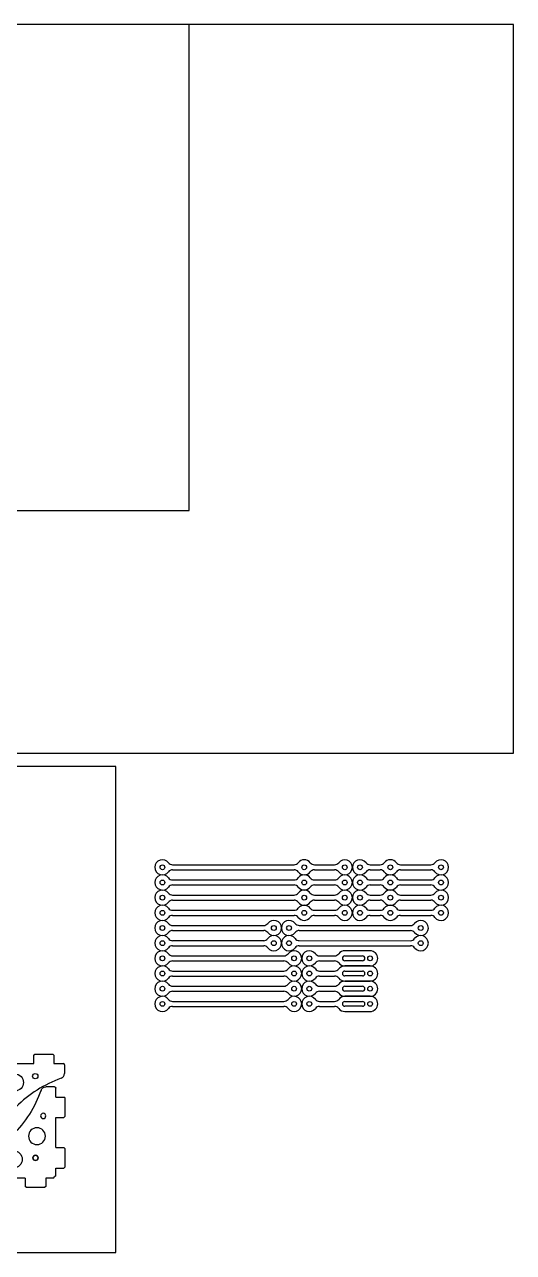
# Model space of a CAD drawing. Header units: inches. Extents: x -309 to 118, y -31 to 166.
# Drawn here: x -101.56 to -89.5, y 53.46 to 83.79 of the extents above; entities that cross this region are included whole.
import ezdxf

# ---------------------------------------------------------------- set-up
doc = ezdxf.new("R2010")
doc.units = ezdxf.units.IN
doc.header["$MEASUREMENT"] = 0
doc.layers.add('CUT', color=1, linetype='Continuous')

# ---------------------------------------------------------------- blocks, each defined once
blk = doc.blocks.new('Linkage_5in')
at = {"layer": 'CUT'}
for p, q in [((0.25, 0.0625), (3.25, 0.0625)), ((3.75, 0.0625), (4.25, 0.0625)), ((0.25, -0.0625), (3.25, -0.0625)), ((3.75, -0.0625), (4.25, -0.0625))]:
    blk.add_line(p, q, dxfattribs=at)
for centre in [(0, 0), (3.5, 0), (4.5, 0)]:
    blk.add_circle(centre, 0.0595, dxfattribs=at)
for centre, radius, start, end in [((0, 0), 0.1875, 36.8699, 323.1301), ((0.25, 0.1875), 0.125, 216.8699, 270), ((3.25, 0.1875), 0.125, 270, 323.1301), ((3.5, 0), 0.1875, 36.8699, 143.1301), ((3.75, 0.1875), 0.125, 216.8699, 270), ((4.25, 0.1875), 0.125, 270, 323.1301), ((4.5, 0), 0.1875, 216.8699, 143.1301), ((0.25, -0.1875), 0.125, 90, 143.1301), ((3.25, -0.1875), 0.125, 36.8699, 90), ((3.5, 0), 0.1875, 216.8699, 323.1301), ((3.75, -0.1875), 0.125, 90, 143.1301), ((4.25, -0.1875), 0.125, 36.8699, 90)]:
    blk.add_arc(centre, radius, start, end, dxfattribs=at)
blk = doc.blocks.new('Bracket_V2')
at = {"layer": 'CUT'}
for p, q in [((-0.2, 0.65), (-0.168, 0.682)), ((-0.2, 0.451), (-0.2, 0.65)), ((-0.168, 0.682), (0.275, 0.682)), ((0.275, 0.682), (0.306, 0.65)), ((0.306, 0.451), (0.306, 0.65)), ((1.05, 0.65), (1.082, 0.682)), ((1.05, 0.451), (1.05, 0.65)), ((1.082, 0.682), (1.525, 0.682)), ((1.525, 0.682), (1.556, 0.65)), ((1.556, 0.451), (1.556, 0.65)), ((-0.387, 0.451), (-0.419, 0.419)), ((-0.387, 0.451), (-0.2, 0.451)), ((0.311, 0.451), (1.05, 0.451)), ((1.551, 0.451), (1.777, 0.451)), ((1.808, 0.419), (1.808, 0.202))]:
    blk.add_line(p, q, dxfattribs=at)
for centre, radius in [((0.053, -0.053), 0.0645), ((0.589, -0.017), 0.209), ((1.089, 0.137), 0.0645)]:
    blk.add_circle(centre, radius, dxfattribs=at)
for centre, radius, start, end in [((1.777, 0.419), 0.0312, 0, 90), ((2.735, -2.735), 2.995, 109.7047, 135), ((1.683, 0.202), 0.125, 289.7047, 360)]:
    blk.add_arc(centre, radius, start, end, dxfattribs=at)
blk = doc.blocks.new('Bracket_V2_both')
at = {"xscale": -1}
blk.add_blockref('Bracket_V2', (-0.447, -0.447), dxfattribs=at)
at = {"rotation": 270}
blk.add_blockref('Bracket_V2', (-0.447, -0.447), dxfattribs=at)
blk = doc.blocks.new('Linkage_4in')
at = {"layer": 'CUT'}
for p, q in [((1.38, -0.59), (3.411, -1.56)), ((1.326, -0.703), (3.357, -1.673))]:
    blk.add_line(p, q, dxfattribs=at)
for centre in [(1.128, -0.539), (3.609, -1.725)]:
    blk.add_circle(centre, 0.0595, dxfattribs=at)
for centre, radius, start, end in [((1.128, -0.539), 0.188, 11.3297, 297.5899), ((1.434, -0.478), 0.125, 191.3297, 244.4598), ((1.273, -0.816), 0.125, 64.4598, 117.5899), ((3.303, -1.786), 0.125, 11.3297, 64.4598), ((3.464, -1.448), 0.125, 244.4598, 297.5899), ((3.609, -1.725), 0.188, 191.3297, 117.5899)]:
    blk.add_arc(centre, radius, start, end, dxfattribs=at)
blk = doc.blocks.new('Linkage_3in')
at = {"layer": 'CUT'}
for p, q in [((0.25, 0.0625), (3, 0.0625)), ((0.25, -0.0625), (3, -0.0625))]:
    blk.add_line(p, q, dxfattribs=at)
for centre in [(0, 0), (3.25, 0)]:
    blk.add_circle(centre, 0.0595, dxfattribs=at)
for centre, radius, start, end in [((0, 0), 0.1875, 36.8699, 323.1301), ((0.25, 0.1875), 0.125, 216.8699, 270), ((3, 0.1875), 0.125, 270, 323.1301), ((3.25, 0), 0.1875, 216.8699, 143.1301), ((0.25, -0.1875), 0.125, 90, 143.1301), ((3, -0.1875), 0.125, 36.8699, 90)]:
    blk.add_arc(centre, radius, start, end, dxfattribs=at)
blk = doc.blocks.new('Linkage_1p5in')
at = {"layer": 'CUT'}
for p, q in [((0.25, 0.0625), (0.5, 0.0625)), ((1, 0.0625), (1.75, 0.0625)), ((0.25, -0.0625), (0.5, -0.0625)), ((1, -0.0625), (1.75, -0.0625))]:
    blk.add_line(p, q, dxfattribs=at)
for centre in [(0, 0), (0.75, 0), (2, 0)]:
    blk.add_circle(centre, 0.0595, dxfattribs=at)
for centre, radius, start, end in [((0, 0), 0.1875, 36.8699, 323.1301), ((0.25, 0.1875), 0.125, 216.8699, 270), ((0.5, 0.1875), 0.125, 270, 323.1301), ((0.75, 0), 0.1875, 36.8699, 143.1301), ((1, 0.1875), 0.125, 216.8699, 270), ((1.75, 0.1875), 0.125, 270, 323.1301), ((2, 0), 0.1875, 216.8699, 143.1301), ((0.25, -0.1875), 0.125, 90, 143.1301), ((0.5, -0.1875), 0.125, 36.8699, 90), ((0.75, 0), 0.1875, 216.8699, 323.1301), ((1, -0.1875), 0.125, 90, 143.1301), ((1.75, -0.1875), 0.125, 36.8699, 90)]:
    blk.add_arc(centre, radius, start, end, dxfattribs=at)
blk = doc.blocks.new('Linkage_p75in')
at = {"layer": 'CUT'}
for p, q in [((-0.25, 0.0625), (0.125, 0.0625)), ((1, 0.1875), (0.375, 0.1875)), ((0.375, 0.0595), (0.8125, 0.0595)), ((-0.25, -0.0625), (0.125, -0.0625)), ((0.8125, -0.0595), (0.375, -0.0595)), ((0.375, -0.1875), (1, -0.1875))]:
    blk.add_line(p, q, dxfattribs=at)
for centre in [(-0.5, 0), (1, 0)]:
    blk.add_circle(centre, 0.0595, dxfattribs=at)
for centre, radius, start, end in [((-0.5, 0), 0.1875, 36.8699, 323.1301), ((-0.25, 0.1875), 0.125, 216.8699, 270), ((0.125, 0.1875), 0.125, 270, 323.1301), ((0.375, 0), 0.1875, 90, 143.1301), ((0.375, 0), 0.0595, 90, 270), ((0.8125, 0), 0.0595, 270, 90), ((1, 0), 0.1875, 270, 90), ((-0.25, -0.1875), 0.125, 90, 143.1301), ((0.125, -0.1875), 0.125, 36.8699, 90), ((0.375, 0), 0.1875, 216.8699, 270)]:
    blk.add_arc(centre, radius, start, end, dxfattribs=at)
blk = doc.blocks.new('Linkage_3p25in')
at = {"layer": 'CUT'}
for p, q in [((0.25, 0.064), (3, 0.078)), ((0.25, -0.061), (3, -0.047))]:
    blk.add_line(p, q, dxfattribs=at)
for centre in [(0, 0), (3.25, 0.017)]:
    blk.add_circle(centre, 0.0595, dxfattribs=at)
for centre, radius, start, end in [((0, 0), 0.188, 37.1747, 323.4349), ((0.249, 0.189), 0.125, 217.1747, 270.3048), ((2.999, 0.203), 0.125, 270.3048, 323.4349), ((3.25, 0.017), 0.188, 217.1747, 143.4349), ((0.251, -0.186), 0.125, 90.3048, 143.4349), ((3.001, -0.172), 0.125, 37.1747, 90.3048)]:
    blk.add_arc(centre, radius, start, end, dxfattribs=at)

msp = doc.modelspace()

# ---------------------------------------------------------------- linework, layer by layer
for points in [[(-121.49571, 83.78717), (-121.49571, 65.78717), (-89.49571, 65.78717), (-89.49571, 83.78717)], [(-121.49571, 71.78717), (-97.49571, 71.78717), (-97.49571, 83.78717), (-121.49571, 83.78717)], [(-123.3063, 53.45689), (-99.3063, 53.45689), (-99.3063, 65.45689), (-123.3063, 65.45689)]]:
    msp.add_lwpolyline(points, close=True)

# ---------------------------------------------------------------- block references
for name, p in [('Linkage_5in', (-98.15829, 62.97105)), ('Linkage_1p5in', (-93.28329, 62.97105)), ('Linkage_5in', (-98.15829, 62.59605)), ('Linkage_1p5in', (-93.28329, 62.59605)), ('Linkage_5in', (-98.15829, 62.22105)), ('Linkage_1p5in', (-93.28329, 62.22105)), ('Linkage_5in', (-98.15829, 61.84605)), ('Linkage_1p5in', (-93.28329, 61.84605)), ('Linkage_3in', (-98.15829, 60.72105)), ('Linkage_p75in', (-94.03329, 60.72105)), ('Linkage_3in', (-98.15829, 60.34605)), ('Linkage_p75in', (-94.03329, 60.34605)), ('Linkage_3in', (-98.15829, 59.97105)), ('Linkage_p75in', (-94.03329, 59.97105)), ('Linkage_3in', (-98.15829, 59.59605)), ('Linkage_p75in', (-94.03329, 59.59605))]:
    msp.add_blockref(name, p)
for name, p, rotation in [('Linkage_4in', (-99.40829, 61.47105), 25.54017209668681), ('Linkage_4in', (-99.40829, 61.09605), 25.54017209668681), ('Linkage_3p25in', (-95.03329, 61.47105), 359.695231149669), ('Linkage_3p25in', (-95.03329, 61.09605), 359.695231149669), ('Bracket_V2_both', (-100.79048, 55.2928), 270)]:
    msp.add_blockref(name, p, dxfattribs=dict(rotation=rotation))
at = {"xscale": -1}
msp.add_blockref('Bracket_V2_both', (-102.83226, 58.12096), dxfattribs=at)

doc.saveas('drawing.dxf')
